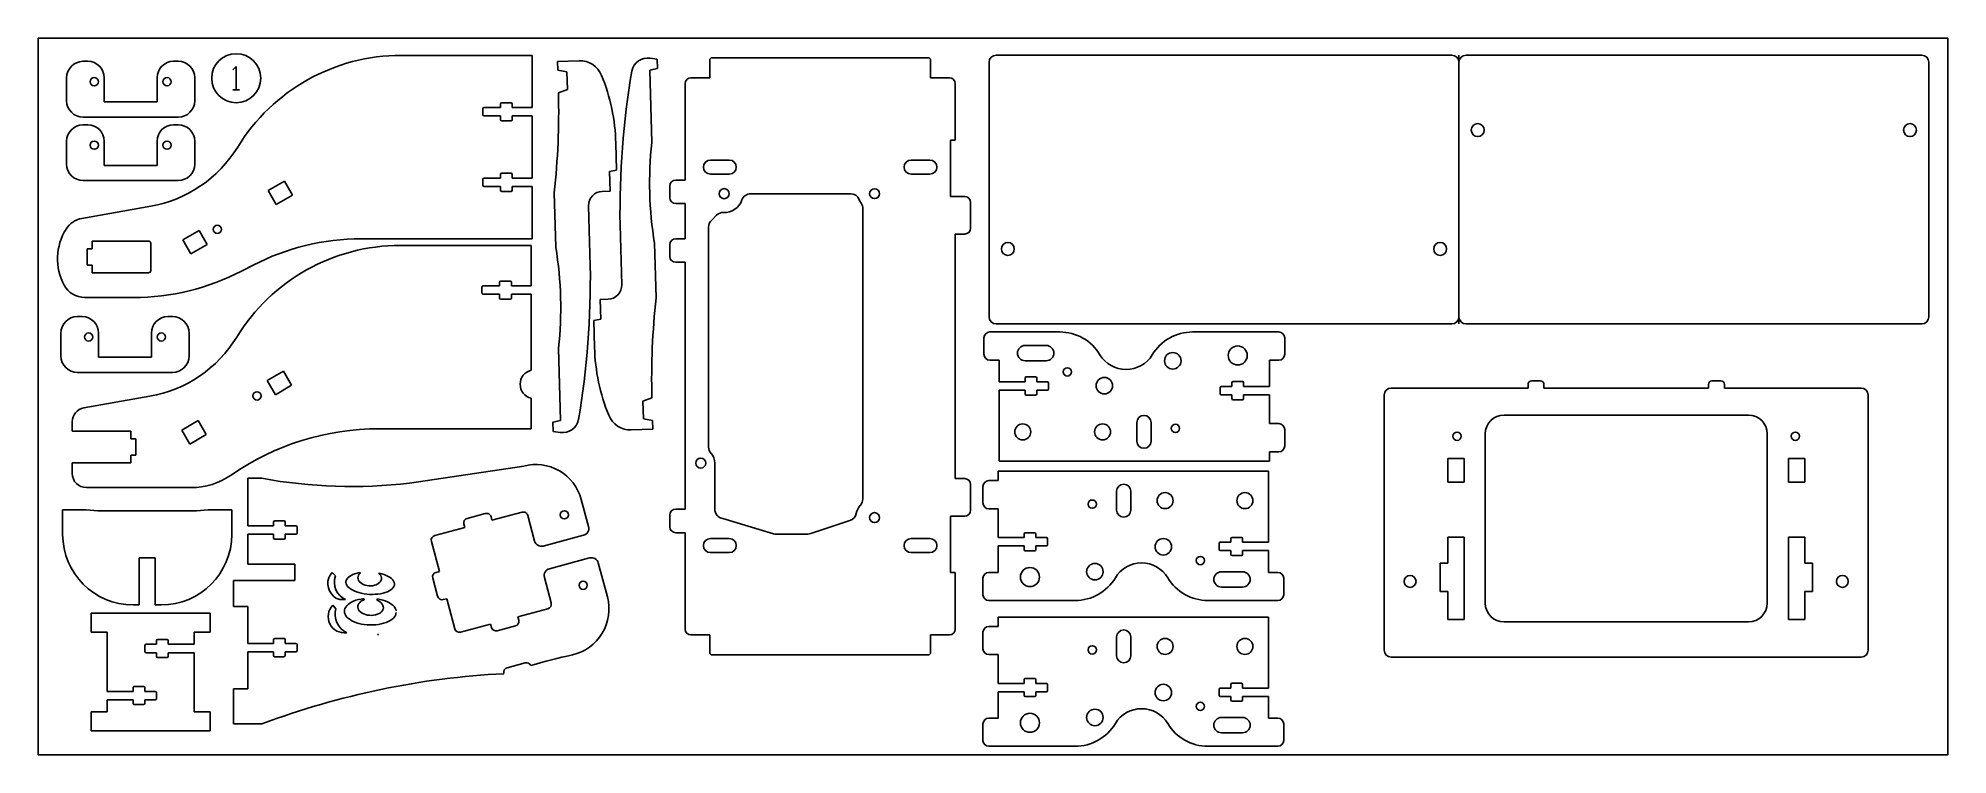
# Model space of a CAD drawing. Header units: inches. Extents: x 87 to 900, y 1762 to 2067.
import ezdxf

# ---------------------------------------------------------------- set-up
doc = ezdxf.new("R2010")
doc.units = ezdxf.units.IN
doc.header["$MEASUREMENT"] = 0
doc.linetypes.add('Continuous2', pattern=[0])
doc.layers.add('68351 TABLE', color=1, linetype='Continuous')

msp = doc.modelspace()

# ---------------------------------------------------------------- linework, layer by layer
at = {"color": 1, "linetype": 'Continuous2', "lineweight": -3, "true_color": 0xff0000}
msp.add_line((306.05, 1900.02), (305.94, 1903.96), dxfattribs=at)
at = {"layer": '68351 TABLE', "color": 2, "linetype": 'Continuous2', "lineweight": -3, "true_color": 0xffff00}
for p, q in [((86.91, 2067.26), (899.71, 2067.26)), ((86.91, 1762.46), (86.91, 2067.26)), ((899.71, 2067.26), (899.71, 1762.46)), ((899.71, 1762.46), (86.91, 1762.46))]:
    msp.add_line(p, q, dxfattribs=at)
at = {"layer": '68351 TABLE', "color": 1, "linetype": 'Continuous2', "lineweight": -3, "true_color": 0xff0000}
for p, q in [((108.02, 2057.43), (106.27, 2057.43)), ((146.52, 2057.43), (144.52, 2057.43)), ((297.22, 2059.96), (241.5, 2059.96)), ((297.22, 2059.96), (297.22, 2037.74)), ((307.95, 2057.41), (317.18, 2057.67)), ((308.06, 2053.67), (307.95, 2057.41)), ((347.42, 2058.74), (350.43, 2058.3)), ((350.43, 2058.3), (350.54, 2054.36)), ((372.76, 2057.93), (372.76, 2050.43)), ((465.76, 2058.93), (373.76, 2058.93)), ((466.76, 2050.43), (466.76, 2057.93)), ((491.64, 2057.02), (491.64, 1948.72)), ((688.64, 2060.02), (494.64, 2060.02)), ((888.64, 2060.02), (694.64, 2060.02)), ((891.64, 1948.72), (891.64, 2057.02)), ((99.02, 2040.68), (99.02, 2050.43)), ((115.02, 2050.43), (115.02, 2040.18)), ((137.52, 2040.18), (137.52, 2050.43)), ((153.52, 2050.43), (153.52, 2040.68)), ((311.94, 2053), (308.06, 2053.67)), ((312.16, 2045.5), (311.94, 2053)), ((350.54, 2054.36), (347.22, 2053.68)), ((347.22, 2053.68), (348.09, 2022.94)), ((372.76, 2050.43), (364.76, 2050.43)), ((474.76, 2050.43), (466.76, 2050.43)), ((137.52, 2040.18), (115.02, 2040.18)), ((308.33, 2043.98), (312.16, 2045.5)), ((362.26, 2047.93), (362.26, 2006.93)), ((477.26, 2023.93), (477.26, 2047.93)), ((146.52, 2033.68), (106.02, 2033.68)), ((276.22, 2037.24), (276.22, 2034.69)), ((283.72, 2037.74), (276.72, 2037.74)), ((276.72, 2034.19), (283.72, 2034.19)), ((283.72, 2039.32), (283.72, 2037.74)), ((283.72, 2034.19), (283.72, 2032.6)), ((288.22, 2039.82), (284.22, 2039.82)), ((284.22, 2032.1), (288.22, 2032.1)), ((288.72, 2037.74), (288.72, 2039.32)), ((297.22, 2037.74), (288.72, 2037.74)), ((288.72, 2034.19), (297.22, 2034.19)), ((288.72, 2032.6), (288.72, 2034.19)), ((297.22, 2034.19), (297.22, 2007.74)), ((108.02, 2030.43), (106.27, 2030.43)), ((146.52, 2030.43), (144.52, 2030.43)), ((477.26, 2023.93), (475.26, 2023.93)), ((475.26, 2023.93), (475.26, 1999.93)), ((99.02, 2013.68), (99.02, 2023.43)), ((115.02, 2023.43), (115.02, 2013.18)), ((137.52, 2013.18), (137.52, 2023.43)), ((153.52, 2023.43), (153.52, 2013.68)), ((332.78, 2022.62), (333.11, 2011.11)), ((137.52, 2013.18), (115.02, 2013.18)), ((276.72, 2007.74), (283.72, 2007.74)), ((283.72, 2007.74), (283.72, 2009.32)), ((284.22, 2009.82), (288.22, 2009.82)), ((288.72, 2009.32), (288.72, 2007.74)), ((288.72, 2007.74), (297.22, 2007.74)), ((333.11, 2011.11), (330.12, 2010.5)), ((330.12, 2010.5), (330.36, 2002.21)), ((146.52, 2006.68), (106.02, 2006.68)), ((276.22, 2004.69), (276.22, 2007.24)), ((283.72, 2004.19), (276.72, 2004.19)), ((283.72, 2002.6), (283.72, 2004.19)), ((288.22, 2002.1), (284.22, 2002.1)), ((297.22, 2004.19), (288.72, 2004.19)), ((288.72, 2004.19), (288.72, 2002.6)), ((297.22, 2004.19), (297.22, 1981.96)), ((307.18, 1978.31), (306.53, 2001.54)), ((330.36, 2002.21), (327.02, 2002.12)), ((355.76, 2004.43), (355.76, 1999.43)), ((362.26, 2006.93), (358.26, 2006.93)), ((481.26, 1999.93), (475.26, 1999.93)), ((134.82, 1995.78), (105.52, 1990.62)), ((321.19, 1995.95), (321.91, 1970.45)), ((358.26, 1996.93), (362.26, 1996.93)), ((362.26, 1996.93), (362.26, 1981.93)), ((483.76, 1986.43), (483.76, 1997.43)), ((335.29, 1962.37), (334.57, 1987.86)), ((477.26, 1983.93), (481.26, 1983.93)), ((477.26, 1879.93), (477.26, 1983.93)), ((297.22, 1981.96), (224.41, 1981.96)), ((296.81, 1979.11), (241.08, 1979.11)), ((296.81, 1979.11), (296.81, 1961.89)), ((349.3, 1980.01), (349.96, 1956.78)), ((355.76, 1979.43), (355.76, 1974.43)), ((362.26, 1981.93), (358.26, 1981.93)), ((178.35, 1970.73), (173.48, 1968.2)), ((358.26, 1971.93), (362.26, 1971.93)), ((362.26, 1971.93), (362.26, 1866.93)), ((275.81, 1958.84), (275.81, 1961.39)), ((276.31, 1961.89), (283.31, 1961.89)), ((283.31, 1961.89), (283.31, 1963.47)), ((283.81, 1963.97), (287.81, 1963.97)), ((288.31, 1963.47), (288.31, 1961.89)), ((288.31, 1961.89), (296.81, 1961.89)), ((127.43, 1956.96), (106.79, 1956.96)), ((283.31, 1958.34), (276.31, 1958.34)), ((283.31, 1956.75), (283.31, 1958.34)), ((287.81, 1956.25), (283.81, 1956.25)), ((288.31, 1958.34), (288.31, 1956.75)), ((296.81, 1958.34), (288.31, 1958.34)), ((296.81, 1926.02), (296.81, 1958.34)), ((326.12, 1956.11), (329.46, 1956.2)), ((326.36, 1947.82), (326.12, 1956.11)), ((105.61, 1948.84), (103.86, 1948.84)), ((144.11, 1948.84), (142.11, 1948.84)), ((323.37, 1947.21), (326.36, 1947.82)), ((323.7, 1935.7), (323.37, 1947.21)), ((494.64, 1945.72), (688.64, 1945.72)), ((694.64, 1945.72), (888.64, 1945.72)), ((96.61, 1932.09), (96.61, 1941.84)), ((112.61, 1941.84), (112.61, 1931.59)), ((135.11, 1931.59), (135.11, 1941.84)), ((151.11, 1941.84), (151.11, 1932.09)), ((309.26, 1904.64), (308.39, 1935.38)), ((489.47, 1939.81), (489.47, 1932.81)), ((521.69, 1942.31), (491.97, 1942.31)), ((614.97, 1942.31), (578.26, 1942.31)), ((617.47, 1932.81), (617.47, 1939.81)), ((135.11, 1931.59), (112.61, 1931.59)), ((491.97, 1930.31), (495.97, 1930.31)), ((495.97, 1930.31), (495.97, 1921.08)), ((610.97, 1930.31), (614.97, 1930.31)), ((610.97, 1919.08), (610.97, 1930.31)), ((144.11, 1925.09), (103.61, 1925.09)), ((506.97, 1921.08), (495.97, 1921.08)), ((506.97, 1922.67), (506.97, 1921.08)), ((511.47, 1923.17), (507.47, 1923.17)), ((511.97, 1921.08), (511.97, 1922.67)), ((516.47, 1921.08), (511.97, 1921.08)), ((516.97, 1918.03), (516.97, 1920.58)), ((589.97, 1918.58), (589.97, 1916.03)), ((594.97, 1919.08), (590.47, 1919.08)), ((594.97, 1920.67), (594.97, 1919.08)), ((599.47, 1921.17), (595.47, 1921.17)), ((599.97, 1919.08), (599.97, 1920.67)), ((610.97, 1919.08), (599.97, 1919.08)), ((721.03, 1918.47), (662.83, 1918.47)), ((721.03, 1919.97), (721.03, 1918.47)), ((726.33, 1921.47), (722.53, 1921.47)), ((727.83, 1918.47), (727.83, 1919.97)), ((797.83, 1918.47), (727.83, 1918.47)), ((797.83, 1919.97), (797.83, 1918.47)), ((803.13, 1921.47), (799.33, 1921.47)), ((804.63, 1918.47), (804.63, 1919.97)), ((862.83, 1918.47), (804.63, 1918.47)), ((134.41, 1914.93), (106.37, 1909.99)), ((296.81, 1901.11), (296.81, 1914.13)), ((348.15, 1914.34), (344.33, 1912.81)), ((344.33, 1912.81), (344.54, 1905.31)), ((495.97, 1917.53), (506.97, 1917.53)), ((495.97, 1917.53), (495.97, 1887.31)), ((506.97, 1917.53), (506.97, 1915.95)), ((507.47, 1915.45), (511.47, 1915.45)), ((511.97, 1915.95), (511.97, 1917.53)), ((511.97, 1917.53), (516.47, 1917.53)), ((590.47, 1915.53), (594.97, 1915.53)), ((594.97, 1915.53), (594.97, 1913.95)), ((595.47, 1913.45), (599.47, 1913.45)), ((599.97, 1913.95), (599.97, 1915.53)), ((599.97, 1915.53), (610.97, 1915.53)), ((610.97, 1903.31), (610.97, 1915.53)), ((659.83, 1915.47), (659.83, 1806.97)), ((865.83, 1806.97), (865.83, 1915.47)), ((101.41, 1900.11), (101.41, 1904.08)), ((305.94, 1903.96), (309.26, 1904.64)), ((344.54, 1905.31), (348.43, 1904.65)), ((348.43, 1904.65), (348.53, 1900.91)), ((614.97, 1903.31), (610.97, 1903.31)), ((101.41, 1900.11), (126.41, 1900.11)), ((126.41, 1900.11), (126.41, 1896.81)), ((126.41, 1896.81), (128.41, 1896.81)), ((128.41, 1896.81), (128.41, 1889.91)), ((296.81, 1901.11), (232.14, 1901.11)), ((309.07, 1899.57), (306.05, 1900.02)), ((348.53, 1900.91), (339.31, 1900.65)), ((617.47, 1893.81), (617.47, 1900.81)), ((101.41, 1882.11), (101.41, 1886.61)), ((126.41, 1886.61), (101.41, 1886.61)), ((128.41, 1889.91), (126.41, 1889.91)), ((126.41, 1889.91), (126.41, 1886.61)), ((495.97, 1887.31), (610.97, 1887.31)), ((610.97, 1891.31), (614.97, 1891.31)), ((610.97, 1887.31), (610.97, 1891.31)), ((176.1, 1880.05), (176.1, 1859.83)), ((182.1, 1880.05), (176.1, 1880.05)), ((244.99, 1877.98), (293.56, 1885.25)), ((477.26, 1879.93), (481.26, 1879.93)), ((495.55, 1879.06), (491.55, 1879.06)), ((610.55, 1883.06), (495.55, 1883.06)), ((495.55, 1883.06), (495.55, 1879.06)), ((610.55, 1852.84), (610.55, 1883.06)), ((107.41, 1876.11), (151.95, 1876.11)), ((321.16, 1859.52), (318.05, 1871.11)), ((483.76, 1877.43), (483.76, 1866.43)), ((489.05, 1876.56), (489.05, 1869.56)), ((107.32, 1866.71), (97.32, 1866.71)), ((97.32, 1866.71), (97.32, 1856.21)), ((112.32, 1866.21), (107.32, 1866.71)), ((154.32, 1866.21), (112.32, 1866.21)), ((154.32, 1866.21), (159.32, 1866.71)), ((159.32, 1866.71), (169.32, 1866.71)), ((169.32, 1856.21), (169.32, 1866.71)), ((187.1, 1861.41), (187.1, 1859.83)), ((191.6, 1861.91), (187.6, 1861.91)), ((192.1, 1859.83), (192.1, 1861.41)), ((277.22, 1865.08), (269.5, 1863.01)), ((280.06, 1862.22), (279.67, 1863.67)), ((292.86, 1865.65), (280.06, 1862.22)), ((298.22, 1853.37), (295.31, 1864.24)), ((355.76, 1859.43), (355.76, 1864.43)), ((358.26, 1866.93), (362.26, 1866.93)), ((481.26, 1863.93), (475.26, 1863.93)), ((475.26, 1839.93), (475.26, 1863.93)), ((491.55, 1867.06), (495.55, 1867.06)), ((495.55, 1867.06), (495.55, 1854.84)), ((187.1, 1859.83), (176.1, 1859.83)), ((176.1, 1856.28), (176.1, 1843.5)), ((176.1, 1856.28), (187.1, 1856.28)), ((187.1, 1856.28), (187.1, 1854.69)), ((187.6, 1854.19), (191.6, 1854.19)), ((196.6, 1859.83), (192.1, 1859.83)), ((192.1, 1854.69), (192.1, 1856.28)), ((192.1, 1856.28), (196.6, 1856.28)), ((197.1, 1856.78), (197.1, 1859.33)), ((254.26, 1853.24), (257.69, 1840.44)), ((268.47, 1859.11), (255.67, 1855.69)), ((268.08, 1860.56), (268.47, 1859.11)), ((319.04, 1855.84), (301.89, 1851.25)), ((362.26, 1856.93), (358.26, 1856.93)), ((362.26, 1856.93), (362.26, 1815.93)), ((506.55, 1854.84), (495.55, 1854.84)), ((506.55, 1856.42), (506.55, 1854.84)), ((511.05, 1856.92), (507.05, 1856.92)), ((511.55, 1854.84), (511.55, 1856.42)), ((516.05, 1854.84), (511.55, 1854.84)), ((516.55, 1851.79), (516.55, 1854.34)), ((594.55, 1854.42), (594.55, 1852.84)), ((599.05, 1854.92), (595.05, 1854.92)), ((599.55, 1852.84), (599.55, 1854.42)), ((136.74, 1846.21), (129.89, 1846.21)), ((129.89, 1846.21), (129.89, 1826.21)), ((136.74, 1826.21), (136.74, 1846.21)), ((304.48, 1841.59), (321.63, 1846.18)), ((495.55, 1851.29), (495.55, 1840.06)), ((495.55, 1851.29), (506.55, 1851.29)), ((506.55, 1851.29), (506.55, 1849.7)), ((507.05, 1849.2), (511.05, 1849.2)), ((511.55, 1849.7), (511.55, 1851.29)), ((511.55, 1851.29), (516.05, 1851.29)), ((589.55, 1852.34), (589.55, 1849.79)), ((594.55, 1852.84), (590.05, 1852.84)), ((590.05, 1849.29), (594.55, 1849.29)), ((594.55, 1849.29), (594.55, 1847.7)), ((595.05, 1847.2), (599.05, 1847.2)), ((610.55, 1852.84), (599.55, 1852.84)), ((599.55, 1847.7), (599.55, 1849.29)), ((599.55, 1849.29), (610.55, 1849.29)), ((610.55, 1840.06), (610.55, 1849.29)), ((196.1, 1843.5), (176.1, 1843.5)), ((196.1, 1836.6), (196.1, 1843.5)), ((254.82, 1837.6), (256.89, 1829.87)), ((257.69, 1840.44), (256.24, 1840.05)), ((305.27, 1827.05), (302.36, 1837.91)), ((329.17, 1829.64), (325.3, 1844.06)), ((477.26, 1839.93), (475.26, 1839.93)), ((477.26, 1815.93), (477.26, 1839.93)), ((489.05, 1837.56), (489.05, 1830.56)), ((495.55, 1840.06), (491.55, 1840.06)), ((614.55, 1840.06), (610.55, 1840.06)), ((617.05, 1830.56), (617.05, 1837.56)), ((170.1, 1825.55), (170.1, 1836.6)), ((170.1, 1836.6), (196.1, 1836.6)), ((259.34, 1828.46), (260.79, 1828.85)), ((260.79, 1828.85), (264.22, 1816.05)), ((109.47, 1822.66), (109.47, 1814.66)), ((160.07, 1822.66), (109.47, 1822.66)), ((127.32, 1826.21), (129.89, 1826.21)), ((136.74, 1826.21), (139.32, 1826.21)), ((160.07, 1822.66), (160.07, 1814.66)), ((170.1, 1825.55), (176.1, 1825.55)), ((176.1, 1825.55), (176.1, 1809.83)), ((291.06, 1821.17), (303.86, 1824.6)), ((291.45, 1819.72), (291.06, 1821.17)), ((491.55, 1828.06), (528.26, 1828.06)), ((610.55, 1821.06), (495.55, 1821.06)), ((495.55, 1821.06), (495.55, 1817.06)), ((584.83, 1828.06), (614.55, 1828.06)), ((610.55, 1790.84), (610.55, 1821.06)), ((109.47, 1814.66), (116.27, 1814.66)), ((116.27, 1814.66), (116.27, 1789.44)), ((160.07, 1814.66), (153.27, 1814.66)), ((153.27, 1809.44), (153.27, 1814.66)), ((266.67, 1814.63), (279.47, 1818.06)), ((279.47, 1818.06), (279.86, 1816.61)), ((282.31, 1815.2), (290.03, 1817.27)), ((364.76, 1813.43), (372.76, 1813.43)), ((372.76, 1805.93), (372.76, 1813.43)), ((466.76, 1813.43), (474.76, 1813.43)), ((466.76, 1813.43), (466.76, 1805.93)), ((489.05, 1814.56), (489.05, 1807.56)), ((495.55, 1817.06), (491.55, 1817.06)), ((132.27, 1808.94), (132.27, 1806.39)), ((137.27, 1809.44), (132.77, 1809.44)), ((132.77, 1805.89), (137.27, 1805.89)), ((137.27, 1811.02), (137.27, 1809.44)), ((137.27, 1805.89), (137.27, 1804.3)), ((141.77, 1811.52), (137.77, 1811.52)), ((142.27, 1809.44), (142.27, 1811.02)), ((153.27, 1809.44), (142.27, 1809.44)), ((142.27, 1804.3), (142.27, 1805.89)), ((142.27, 1805.89), (153.27, 1805.89)), ((153.27, 1780.66), (153.27, 1805.89)), ((176.1, 1809.83), (187.1, 1809.83)), ((176.1, 1806.28), (176.1, 1790.55)), ((187.1, 1806.28), (176.1, 1806.28)), ((187.1, 1809.83), (187.1, 1811.41)), ((187.1, 1804.69), (187.1, 1806.28)), ((187.6, 1811.91), (191.6, 1811.91)), ((192.1, 1811.41), (192.1, 1809.83)), ((192.1, 1809.83), (196.6, 1809.83)), ((192.1, 1806.28), (192.1, 1804.69)), ((196.6, 1806.28), (192.1, 1806.28)), ((197.1, 1809.33), (197.1, 1806.78)), ((465.76, 1804.93), (373.76, 1804.93)), ((491.55, 1805.06), (495.55, 1805.06)), ((495.55, 1805.06), (495.55, 1792.84)), ((137.77, 1803.8), (141.77, 1803.8)), ((191.6, 1804.19), (187.6, 1804.19)), ((285.1, 1797.05), (285.12, 1796.96)), ((294.24, 1801.57), (286.51, 1799.49)), ((662.83, 1803.97), (862.83, 1803.97)), ((127.27, 1789.44), (116.27, 1789.44)), ((127.27, 1791.02), (127.27, 1789.44)), ((131.77, 1791.52), (127.77, 1791.52)), ((132.27, 1789.44), (132.27, 1791.02)), ((136.77, 1789.44), (132.27, 1789.44)), ((137.27, 1786.39), (137.27, 1788.94)), ((176.1, 1790.55), (170.1, 1790.55)), ((170.1, 1790.55), (170.1, 1775.55)), ((506.55, 1792.84), (495.55, 1792.84)), ((495.55, 1789.29), (495.55, 1778.06)), ((495.55, 1789.29), (506.55, 1789.29)), ((506.55, 1794.42), (506.55, 1792.84)), ((506.55, 1789.29), (506.55, 1787.7)), ((511.05, 1794.92), (507.05, 1794.92)), ((511.55, 1792.84), (511.55, 1794.42)), ((516.05, 1792.84), (511.55, 1792.84)), ((511.55, 1787.7), (511.55, 1789.29)), ((511.55, 1789.29), (516.05, 1789.29)), ((516.55, 1789.79), (516.55, 1792.34)), ((589.55, 1790.34), (589.55, 1787.79)), ((594.55, 1790.84), (590.05, 1790.84)), ((594.55, 1792.42), (594.55, 1790.84)), ((599.05, 1792.92), (595.05, 1792.92)), ((599.55, 1790.84), (599.55, 1792.42)), ((610.55, 1790.84), (599.55, 1790.84)), ((109.47, 1780.66), (109.47, 1772.66)), ((116.27, 1780.66), (109.47, 1780.66)), ((116.27, 1785.89), (127.27, 1785.89)), ((116.27, 1785.89), (116.27, 1780.66)), ((127.27, 1785.89), (127.27, 1784.3)), ((127.77, 1783.8), (131.77, 1783.8)), ((132.27, 1784.3), (132.27, 1785.89)), ((132.27, 1785.89), (136.77, 1785.89)), ((153.27, 1780.66), (160.07, 1780.66)), ((160.07, 1780.66), (160.07, 1772.66)), ((507.05, 1787.2), (511.05, 1787.2)), ((590.05, 1787.29), (594.55, 1787.29)), ((594.55, 1787.29), (594.55, 1785.7)), ((595.05, 1785.2), (599.05, 1785.2)), ((599.55, 1785.7), (599.55, 1787.29)), ((599.55, 1787.29), (610.55, 1787.29)), ((610.55, 1778.06), (610.55, 1787.29)), ((109.47, 1772.66), (160.07, 1772.66)), ((170.1, 1775.55), (182.1, 1775.55)), ((489.05, 1775.56), (489.05, 1768.56)), ((495.55, 1778.06), (491.55, 1778.06)), ((614.55, 1778.06), (610.55, 1778.06)), ((617.05, 1768.56), (617.05, 1775.56)), ((491.55, 1766.06), (528.26, 1766.06)), ((584.83, 1766.06), (614.55, 1766.06))]:
    msp.add_line(p, q, dxfattribs=at)
at = {"layer": '68351 TABLE', "color": 5, "linetype": 'Continuous2', "lineweight": -3, "true_color": 0x0000ff}
for p, q in [((691.64, 1945.72), (691.64, 2060.02)), ((381.06, 2015.43), (373.06, 2015.43)), ((373.06, 2009.43), (381.06, 2009.43)), ((466.45, 2015.43), (458.45, 2015.43)), ((458.45, 2009.43), (466.45, 2009.43)), ((184.82, 2002.45), (191.75, 2006.45)), ((188.27, 1996.48), (184.82, 2002.45)), ((195.2, 2000.48), (188.27, 1996.48)), ((191.75, 2006.45), (195.2, 2000.48)), ((432.65, 2001.13), (390.21, 2001.13)), ((375.61, 1991.96), (373.43, 1989.78)), ((437.9, 1871.26), (437.9, 1994.8)), ((148.45, 1981.45), (155.38, 1985.45)), ((155.38, 1985.45), (158.83, 1979.48)), ((372.26, 1893.32), (372.26, 1986.95)), ((107.82, 1970.76), (107.82, 1977.66)), ((107.82, 1977.66), (109.82, 1977.66)), ((109.82, 1977.66), (109.82, 1980.96)), ((109.82, 1980.96), (133.82, 1980.96)), ((134.82, 1979.96), (134.82, 1968.46)), ((151.9, 1975.48), (148.45, 1981.45)), ((158.83, 1979.48), (151.9, 1975.48)), ((109.82, 1970.76), (107.82, 1970.76)), ((109.82, 1967.46), (109.82, 1970.76)), ((133.82, 1967.46), (109.82, 1967.46)), ((515.97, 1936.56), (506.97, 1936.56)), ((506.97, 1930.06), (515.97, 1930.06)), ((184.41, 1921.6), (191.34, 1925.6)), ((187.86, 1915.63), (184.41, 1921.6)), ((194.79, 1919.63), (187.86, 1915.63)), ((191.34, 1925.6), (194.79, 1919.63)), ((148.04, 1900.6), (154.96, 1904.6)), ((154.96, 1904.6), (158.41, 1898.63)), ((554.57, 1903.81), (554.57, 1895.81)), ((560.57, 1895.81), (560.57, 1903.81)), ((814.83, 1906.97), (710.83, 1906.97)), ((151.49, 1894.63), (148.04, 1900.6)), ((158.41, 1898.63), (151.49, 1894.63)), ((702.83, 1898.97), (702.83, 1826.97)), ((822.83, 1826.97), (822.83, 1898.97)), ((374.92, 1886.53), (374.92, 1866.88)), ((686.85, 1878.47), (686.85, 1888.47)), ((686.85, 1888.47), (693.81, 1888.47)), ((693.81, 1888.47), (693.81, 1878.47)), ((831.85, 1888.47), (831.85, 1878.47)), ((838.81, 1888.47), (831.85, 1888.47)), ((838.81, 1878.47), (838.81, 1888.47)), ((693.81, 1878.47), (686.85, 1878.47)), ((831.85, 1878.47), (838.81, 1878.47)), ((545.95, 1874.56), (545.95, 1866.56)), ((551.95, 1866.56), (551.95, 1874.56)), ((399.91, 1856.48), (378.31, 1862.93)), ((432.44, 1862.1), (415.74, 1856.52)), ((373.06, 1854.43), (381.06, 1854.43)), ((414.47, 1856.32), (401.05, 1856.32)), ((458.45, 1854.43), (466.45, 1854.43)), ((686.85, 1843.97), (686.85, 1854.97)), ((686.85, 1854.97), (693.81, 1854.97)), ((693.81, 1854.97), (693.81, 1819.97)), ((831.85, 1854.97), (831.85, 1819.97)), ((838.81, 1854.97), (831.85, 1854.97)), ((838.81, 1843.97), (838.81, 1854.97)), ((381.06, 1848.43), (373.06, 1848.43)), ((466.45, 1848.43), (458.45, 1848.43)), ((210.57, 1837.67), (210.21, 1836.34)), ((211.21, 1838.89), (210.57, 1837.67)), ((212.07, 1839.97), (211.21, 1838.89)), ((213.41, 1838.53), (212.07, 1839.97)), ((218.38, 1837.35), (218.08, 1836.83)), ((218.81, 1837.85), (218.38, 1837.35)), ((219.38, 1838.32), (218.81, 1837.85)), ((220.06, 1838.75), (219.38, 1838.32)), ((220.85, 1839.13), (220.06, 1838.75)), ((221.74, 1839.47), (220.85, 1839.13)), ((222.72, 1839.75), (221.74, 1839.47)), ((223.77, 1839.97), (222.72, 1839.75)), ((222.97, 1837.79), (223.04, 1838.35)), ((223.05, 1837.24), (222.97, 1837.79)), ((223.04, 1838.35), (223.24, 1838.88)), ((223.26, 1836.7), (223.05, 1837.24)), ((223.24, 1838.88), (223.57, 1839.38)), ((223.57, 1839.38), (224.03, 1839.83)), ((224.03, 1839.83), (223.77, 1839.97)), ((232.02, 1839.76), (231.92, 1839.66)), ((231.92, 1839.66), (232.39, 1839.19)), ((233.11, 1839.49), (232.02, 1839.76)), ((232.39, 1839.19), (232.74, 1838.68)), ((232.74, 1838.68), (232.96, 1838.14)), ((233, 1837.03), (232.81, 1836.49)), ((232.96, 1838.14), (233.05, 1837.58)), ((233.05, 1837.58), (233, 1837.03)), ((234.13, 1839.15), (233.11, 1839.49)), ((235.07, 1838.77), (234.13, 1839.15)), ((235.92, 1838.34), (235.07, 1838.77)), ((236.67, 1837.88), (235.92, 1838.34)), ((237.3, 1837.38), (236.67, 1837.88)), ((237.81, 1836.86), (237.3, 1837.38)), ((599.55, 1840.31), (590.55, 1840.31)), ((683.6, 1831.97), (683.6, 1843.97)), ((683.6, 1843.97), (686.85, 1843.97)), ((842.06, 1843.97), (838.81, 1843.97)), ((842.06, 1831.97), (842.06, 1843.97)), ((210.21, 1836.34), (210.15, 1834.94)), ((210.15, 1834.94), (210.42, 1833.53)), ((210.42, 1833.53), (210.96, 1832.17)), ((210.96, 1832.17), (211.72, 1830.93)), ((211.72, 1830.93), (212.62, 1829.89)), ((212.62, 1829.89), (213.61, 1829.12)), ((213.61, 1829.12), (214.41, 1828.74)), ((217.91, 1836.28), (217.88, 1835.73)), ((217.88, 1835.73), (218, 1835.17)), ((218.08, 1836.83), (217.91, 1836.28)), ((218, 1835.17), (218.25, 1834.62)), ((218.25, 1834.62), (218.63, 1834.07)), ((218.63, 1834.07), (219.15, 1833.55)), ((219.15, 1833.55), (219.78, 1833.05)), ((219.78, 1833.05), (220.53, 1832.59)), ((220.53, 1832.59), (221.39, 1832.16)), ((221.39, 1832.16), (222.33, 1831.78)), ((222.33, 1831.78), (223.36, 1831.45)), ((223.6, 1836.18), (223.26, 1836.7)), ((223.36, 1831.45), (224.45, 1831.17)), ((224.06, 1835.7), (223.6, 1836.18)), ((224.63, 1835.28), (224.06, 1835.7)), ((225.5, 1828.89), (224.34, 1828.71)), ((224.45, 1831.17), (225.59, 1830.96)), ((225.3, 1834.92), (224.63, 1835.28)), ((226.04, 1834.64), (225.3, 1834.92)), ((225.65, 1828.38), (225.5, 1828.89)), ((225.59, 1830.96), (226.77, 1830.8)), ((226.83, 1834.44), (226.04, 1834.64)), ((226.77, 1830.8), (227.97, 1830.7)), ((227.66, 1834.34), (226.83, 1834.44)), ((228.49, 1834.32), (227.66, 1834.34)), ((227.97, 1830.7), (229.17, 1830.67)), ((229.32, 1834.39), (228.49, 1834.32)), ((229.17, 1830.67), (230.35, 1830.71)), ((230.1, 1834.56), (229.32, 1834.39)), ((230.83, 1834.81), (230.1, 1834.56)), ((230.35, 1830.71), (231.51, 1830.8)), ((231.48, 1835.14), (230.83, 1834.81)), ((232.04, 1835.53), (231.48, 1835.14)), ((231.51, 1830.8), (232.63, 1830.97)), ((232.48, 1835.99), (232.04, 1835.53)), ((232.81, 1836.49), (232.48, 1835.99)), ((232.63, 1830.97), (233.68, 1831.19)), ((233.68, 1831.19), (234.66, 1831.47)), ((234.66, 1831.47), (235.56, 1831.8)), ((235.56, 1831.8), (236.35, 1832.19)), ((236.35, 1832.19), (237.04, 1832.61)), ((237.04, 1832.61), (237.6, 1833.08)), ((237.6, 1833.08), (238.04, 1833.58)), ((238.2, 1836.31), (237.81, 1836.86)), ((238.04, 1833.58), (238.35, 1834.1)), ((238.44, 1835.76), (238.2, 1836.31)), ((238.35, 1834.1), (238.52, 1834.65)), ((238.55, 1835.2), (238.44, 1835.76)), ((238.52, 1834.65), (238.55, 1835.2)), ((590.55, 1833.81), (599.55, 1833.81)), ((686.85, 1831.97), (683.6, 1831.97)), ((686.85, 1819.97), (686.85, 1831.97)), ((838.81, 1831.97), (842.06, 1831.97)), ((838.81, 1819.97), (838.81, 1831.97)), ((213.6, 1824.6), (212.32, 1826.08)), ((214.41, 1828.74), (215.33, 1828.52)), ((215.33, 1828.52), (216.43, 1828.46)), ((216.43, 1828.46), (217.78, 1828.53)), ((217.28, 1824.07), (217.23, 1823.45)), ((217.23, 1823.45), (217.31, 1822.82)), ((217.47, 1824.69), (217.28, 1824.07)), ((217.31, 1822.82), (217.52, 1822.2)), ((217.79, 1825.29), (217.47, 1824.69)), ((217.52, 1822.2), (217.86, 1821.59)), ((218.24, 1825.87), (217.79, 1825.29)), ((217.86, 1821.59), (218.34, 1821.01)), ((218.82, 1826.42), (218.24, 1825.87)), ((218.34, 1821.01), (218.93, 1820.45)), ((219.5, 1826.93), (218.82, 1826.42)), ((220.3, 1827.39), (219.5, 1826.93)), ((221.19, 1827.81), (220.3, 1827.39)), ((222.17, 1828.17), (221.19, 1827.81)), ((223.22, 1828.47), (222.17, 1828.17)), ((222.92, 1825.2), (222.93, 1825.76)), ((223.04, 1824.65), (222.92, 1825.2)), ((222.93, 1825.76), (223.08, 1826.3)), ((223.3, 1824.11), (223.04, 1824.65)), ((223.08, 1826.3), (223.37, 1826.82)), ((224.34, 1828.71), (223.22, 1828.47)), ((223.69, 1823.6), (223.3, 1824.11)), ((223.37, 1826.82), (223.78, 1827.3)), ((224.2, 1823.13), (223.69, 1823.6)), ((223.78, 1827.3), (224.3, 1827.73)), ((224.81, 1822.71), (224.2, 1823.13)), ((224.3, 1827.73), (224.93, 1828.09)), ((225.51, 1822.36), (224.81, 1822.71)), ((224.93, 1828.09), (225.65, 1828.38)), ((226.28, 1822.09), (225.51, 1822.36)), ((227.1, 1821.89), (226.28, 1822.09)), ((227.96, 1821.78), (227.1, 1821.89)), ((228.83, 1821.75), (227.96, 1821.78)), ((229.69, 1821.82), (228.83, 1821.75)), ((230.51, 1821.97), (229.69, 1821.82)), ((231.28, 1822.2), (230.51, 1821.97)), ((231.31, 1828.77), (231.05, 1828.23)), ((231.05, 1828.23), (231.77, 1827.9)), ((231.98, 1822.51), (231.28, 1822.2)), ((232.46, 1828.55), (231.31, 1828.77)), ((231.77, 1827.9), (232.41, 1827.5)), ((232.58, 1822.89), (231.98, 1822.51)), ((232.41, 1827.5), (232.94, 1827.04)), ((233.57, 1828.26), (232.46, 1828.55)), ((233.08, 1823.33), (232.58, 1822.89)), ((232.94, 1827.04), (233.36, 1826.54)), ((233.46, 1823.82), (233.08, 1823.33)), ((233.36, 1826.54), (233.65, 1826.01)), ((233.71, 1824.35), (233.46, 1823.82)), ((234.6, 1827.92), (233.57, 1828.26)), ((233.65, 1826.01), (233.81, 1825.46)), ((233.83, 1824.9), (233.71, 1824.35)), ((233.81, 1825.46), (233.83, 1824.9)), ((235.56, 1827.52), (234.6, 1827.92)), ((236.44, 1827.07), (235.56, 1827.52)), ((237.21, 1826.57), (236.44, 1827.07)), ((237.87, 1826.03), (237.21, 1826.57)), ((238.41, 1825.46), (237.87, 1826.03)), ((238.08, 1820.61), (238.58, 1821.17)), ((238.83, 1824.87), (238.41, 1825.46)), ((238.58, 1821.17), (238.96, 1821.76)), ((239.13, 1824.25), (238.83, 1824.87)), ((238.96, 1821.76), (239.2, 1822.38)), ((239.29, 1823.63), (239.13, 1824.25)), ((239.2, 1822.38), (239.31, 1823)), ((218.93, 1820.45), (219.64, 1819.93)), ((219.64, 1819.93), (220.45, 1819.45)), ((220.45, 1819.45), (221.36, 1819.02)), ((221.36, 1819.02), (222.35, 1818.64)), ((222.35, 1818.64), (223.42, 1818.32)), ((223.42, 1818.32), (224.54, 1818.06)), ((224.54, 1818.06), (225.71, 1817.86)), ((225.71, 1817.86), (226.91, 1817.73)), ((226.91, 1817.73), (228.13, 1817.67)), ((228.13, 1817.67), (229.35, 1817.68)), ((229.35, 1817.68), (230.56, 1817.76)), ((230.56, 1817.76), (231.74, 1817.91)), ((231.65, 1813.3), (231.47, 1813.9)), ((231.74, 1817.91), (232.87, 1818.12)), ((232.87, 1818.12), (233.95, 1818.4)), ((233.95, 1818.4), (234.96, 1818.74)), ((234.96, 1818.74), (235.89, 1819.13)), ((235.89, 1819.13), (236.73, 1819.58)), ((236.73, 1819.58), (237.46, 1820.07)), ((237.46, 1820.07), (238.08, 1820.61)), ((545.95, 1812.56), (545.95, 1804.56)), ((551.95, 1804.56), (551.95, 1812.56)), ((693.81, 1819.97), (686.85, 1819.97)), ((710.83, 1818.97), (814.83, 1818.97)), ((831.85, 1819.97), (838.81, 1819.97)), ((599.55, 1778.31), (590.55, 1778.31)), ((590.55, 1771.81), (599.55, 1771.81))]:
    msp.add_line(p, q, dxfattribs=at)
at = {"layer": '68351 TABLE', "color": 3, "linetype": 'Continuous2', "lineweight": -3, "true_color": 0x00ff00}
for p, q in [((171.2, 2055.25), (169.78, 2053.82)), ((171.2, 2045.25), (171.2, 2055.25)), ((171.2, 2045.25), (169.78, 2045.25)), ((171.2, 2045.25), (172.63, 2045.25))]:
    msp.add_line(p, q, dxfattribs=at)
msp.add_circle((171.2, 2050.25), 10.42, dxfattribs=at)
at = {"layer": '68351 TABLE', "color": 5, "linetype": 'Continuous2', "lineweight": -3, "true_color": 0x0000ff}
for centre, radius in [((110.77, 2048.75), 1.75), ((141.77, 2048.75), 1.75), ((699.64, 2028.17), 2.75), ((883.64, 2028.17), 2.75), ((110.77, 2021.75), 1.75), ((141.77, 2021.75), 1.75), ((378.9, 2001.13), 2.13), ((442.9, 2001.13), 2.12), ((163.16, 1985.96), 1.75), ((499.64, 1977.62), 2.75), ((683.64, 1977.62), 2.75), ((108.36, 1940.16), 1.75), ((139.36, 1940.16), 1.75), ((597.47, 1932.31), 4.05), ((524.97, 1925.31), 1.77), ((569.84, 1930.04), 3.5), ((540.71, 1919.44), 3.5), ((180.07, 1915.11), 1.75), ((505.97, 1899.81), 3.4), ((539.97, 1899.81), 3.4), ((570.97, 1901.31), 1.77), ((690.83, 1897.97), 1.77), ((834.83, 1897.97), 1.78), ((368.92, 1886.53), 2.13), ((535.55, 1869.06), 1.77), ((566.55, 1870.56), 3.4), ((600.55, 1870.56), 3.4), ((442.9, 1863.33), 2.13), ((565.81, 1850.93), 3.5), ((581.55, 1845.06), 1.77), ((509.05, 1838.06), 4.05), ((536.68, 1840.33), 3.5), ((670.83, 1836.22), 2.54), ((854.83, 1836.22), 2.54), ((535.55, 1807.06), 1.78), ((566.55, 1808.56), 3.4), ((600.55, 1808.56), 3.4), ((565.81, 1788.93), 3.5), ((509.05, 1776.06), 4.05), ((536.68, 1778.33), 3.5), ((581.55, 1783.06), 1.78)]:
    msp.add_circle(centre, radius, dxfattribs=at)
at = {"layer": '68351 TABLE', "color": 1, "linetype": 'Continuous2', "lineweight": -3, "true_color": 0xff0000}
for centre in [(310.84, 1864.51), (318.86, 1834.57)]:
    msp.add_circle(centre, 1.75, dxfattribs=at)
for centre, radius, start, end in [((106.02, 2050.43), 7, 91.10191, 180), ((106.27, 2037.43), 20, 90, 91.10191), ((108.02, 2050.43), 7, 0, 90), ((144.52, 2050.43), 7, 90, 180), ((146.52, 2050.43), 7, 360, 90), ((241.5, 1978.23), 81.74, 89.99997, 148.47631), ((317.46, 2047.67), 10, 22.14793, 91.61692), ((346.4, 2051.82), 7, 81.61692, 167.72967), ((373.76, 2057.93), 1, 90, 180), ((465.76, 2057.93), 1, 360, 90), ((494.64, 2057.02), 3, 90, 180), ((688.64, 2057.02), 3, 360, 90), ((694.64, 2057.02), 3, 90, 180), ((888.64, 2057.02), 3, 360, 90), ((250.18, 2020.29), 82.63, 1.61692, 22.14793), ((707.65, 1992.37), 373.11, 170.59984, 180.69182), ((364.76, 2047.93), 2.5, 90, 180), ((474.76, 2047.93), 2.5, 0, 90), ((106.02, 2040.68), 7, 180, 270), ((146.52, 2040.68), 7, 270, 360), ((7.74, 2035.49), 300.71, 353.51691, 1.61692), ((276.72, 2037.24), 0.5, 90, 180), ((276.72, 2034.69), 0.5, 180, 270), ((284.22, 2039.32), 0.5, 90, 180), ((284.22, 2032.6), 0.5, 180, 270), ((288.22, 2039.32), 0.5, 0, 90), ((288.22, 2032.6), 0.5, 270, 0), ((106.02, 2023.43), 7, 91.10191, 180), ((106.27, 2010.43), 20, 90, 91.10191), ((108.02, 2023.43), 7, 0, 90), ((144.52, 2023.43), 7, 90, 180), ((146.52, 2023.43), 7, 360, 90), ((125.36, 2049.47), 54.51, 280, 328.47631), ((502.85, 2005.82), 155.7, 173.68981, 189.54402), ((106.02, 2013.68), 7, 180, 270), ((146.52, 2013.68), 7, 270, 360), ((276.72, 2007.24), 0.5, 90, 180), ((284.22, 2009.32), 0.5, 90, 180), ((288.22, 2009.32), 0.5, 0, 90), ((276.72, 2004.69), 0.5, 180, 270), ((284.22, 2002.6), 0.5, 180, 270), ((288.22, 2002.6), 0.5, 270, 0), ((327.19, 1996.12), 6, 91.61692, 181.61692), ((358.26, 2004.43), 2.5, 90, 180), ((481.26, 1997.43), 2.5, 360, 90), ((358.26, 1999.43), 2.5, 180, 270), ((118.89, 1973.46), 23.74, 147.89222, 208.23272), ((107.25, 1980.77), 10, 100, 147.89222), ((481.26, 1986.43), 2.5, 270, 0), ((241.08, 1897.38), 81.74, 90.00003, 148.47631), ((224.41, 1881.96), 100, 90, 117.42277), ((153.63, 1952.49), 155.7, 353.68981, 9.54402), ((358.26, 1979.43), 2.5, 90, 180), ((127.43, 2056.96), 100, 270, 297.42277), ((-51.17, 1965.95), 373.11, 350.59984, 0.69182), ((358.26, 1974.43), 2.5, 180, 270), ((106.79, 1966.96), 10, 208.23272, 270), ((276.31, 1961.39), 0.5, 90, 180), ((283.81, 1963.47), 0.5, 90, 180), ((287.81, 1963.47), 0.5, 360, 90), ((329.29, 1962.2), 6, 271.61692, 1.61692), ((276.31, 1958.84), 0.5, 180, 270), ((283.81, 1956.75), 0.5, 180, 270), ((287.81, 1956.75), 0.5, 270, 360), ((648.74, 1922.83), 300.71, 173.51691, 181.61692), ((103.61, 1941.84), 7, 91.10191, 180), ((103.86, 1928.84), 20, 90, 91.10191), ((105.61, 1941.84), 7, 0, 90), ((142.11, 1941.84), 7, 90, 180), ((144.11, 1941.84), 7, 360, 90), ((494.64, 1948.72), 3, 180, 270), ((688.64, 1948.72), 3, 270, 0), ((694.64, 1948.72), 3, 180, 270), ((888.64, 1948.72), 3, 270, 360), ((124.95, 1968.62), 54.51, 280, 328.47631), ((406.3, 1938.03), 82.63, 181.61692, 202.14793), ((491.97, 1939.81), 2.5, 90, 180), ((521.69, 1922.31), 20, 31.00758, 90), ((578.26, 1922.31), 20, 90, 148.99242), ((614.97, 1939.81), 2.5, 0, 90), ((103.61, 1932.09), 7, 180, 270), ((144.11, 1932.09), 7, 270, 360), ((491.97, 1932.81), 2.5, 180, 270), ((549.97, 1939.31), 13, 211.00758, 328.99242), ((614.97, 1932.81), 2.5, 270, 0), ((298.15, 1920.07), 6.09, 102.68964, 257.31036), ((507.47, 1922.67), 0.5, 90, 180), ((511.47, 1922.67), 0.5, 0, 90), ((516.47, 1920.58), 0.5, 0, 90), ((590.47, 1918.58), 0.5, 90, 180), ((595.47, 1920.67), 0.5, 90, 180), ((599.47, 1920.67), 0.5, 0, 90), ((662.83, 1915.47), 3, 90, 180), ((722.53, 1919.97), 1.5, 90, 180), ((726.33, 1919.97), 1.5, 0, 90), ((799.33, 1919.97), 1.5, 90, 180), ((803.13, 1919.97), 1.5, 360, 90), ((862.83, 1915.47), 3, 0, 90), ((507.47, 1915.95), 0.5, 180, 270), ((511.47, 1915.95), 0.5, 270, 0), ((516.47, 1918.03), 0.5, 270, 0), ((590.47, 1916.03), 0.5, 180, 270), ((595.47, 1913.95), 0.5, 180, 270), ((599.47, 1913.95), 0.5, 270, 360), ((107.41, 1904.08), 6, 100, 180), ((310.09, 1906.5), 7, 261.61692, 347.72967), ((339.02, 1910.64), 10, 202.14793, 271.61692), ((614.97, 1900.81), 2.5, 360, 90), ((231.87, 1790.86), 110.25, 89.86136, 124.73995), ((298.74, 1865.93), 20, 15, 105), ((614.97, 1893.81), 2.5, 270, 0), ((107.41, 1882.11), 6, 180, 270), ((151.95, 1906.11), 30, 270, 304.73995), ((220.48, 2089.25), 212.69, 259.60489, 276.61739), ((481.26, 1877.43), 2.5, 360, 90), ((491.55, 1876.56), 2.5, 90, 180), ((491.55, 1869.56), 2.5, 180, 270), ((187.6, 1861.41), 0.5, 90, 180), ((191.6, 1861.41), 0.5, 360, 90), ((270.01, 1861.08), 2, 105, 195), ((277.74, 1863.15), 2, 15, 105), ((293.38, 1863.72), 2, 15, 105), ((358.26, 1864.43), 2.5, 90, 180), ((481.26, 1866.43), 2.5, 270, 360), ((127.32, 1856.21), 30, 180, 270), ((139.32, 1856.21), 30, 270, 360), ((187.6, 1854.69), 0.5, 180, 270), ((191.6, 1854.69), 0.5, 270, 0), ((196.6, 1859.33), 0.5, 0, 90), ((196.6, 1856.78), 0.5, 270, 0), ((256.19, 1853.75), 2, 105, 195), ((301.12, 1854.15), 3, 195, 285), ((318.26, 1858.74), 3, 285, 15), ((358.26, 1859.43), 2.5, 180, 270), ((507.05, 1856.42), 0.5, 90, 180), ((511.05, 1856.42), 0.5, 0, 90), ((516.05, 1854.34), 0.5, 0, 90), ((595.05, 1854.42), 0.5, 90, 180), ((599.05, 1854.42), 0.5, 0, 90), ((322.4, 1843.28), 3, 15, 105), ((507.05, 1849.7), 0.5, 180, 270), ((511.05, 1849.7), 0.5, 270, 0), ((516.05, 1851.79), 0.5, 270, 360), ((590.05, 1852.34), 0.5, 90, 180), ((590.05, 1849.79), 0.5, 180, 270), ((595.05, 1847.7), 0.5, 180, 270), ((599.05, 1847.7), 0.5, 270, 0), ((256.75, 1838.12), 2, 105, 195), ((305.26, 1838.69), 3, 105, 195), ((491.55, 1837.56), 2.5, 90, 180), ((528.26, 1848.06), 20, 270, 328.99242), ((556.55, 1831.06), 13, 31.00758, 148.99242), ((584.83, 1848.06), 20, 211.00758, 270), ((614.55, 1837.56), 2.5, 0, 90), ((258.83, 1830.39), 2, 195, 285), ((309.85, 1824.46), 20, 282.80909, 15), ((491.55, 1830.56), 2.5, 180, 270), ((614.55, 1830.56), 2.5, 270, 0), ((303.34, 1826.53), 2, 285, 15), ((266.15, 1816.57), 2, 195, 285), ((281.79, 1817.13), 2, 195, 285), ((289.52, 1819.2), 2, 285, 15), ((364.76, 1815.93), 2.5, 180, 270), ((474.76, 1815.93), 2.5, 270, 360), ((491.55, 1814.56), 2.5, 90, 180), ((132.77, 1808.94), 0.5, 90, 180), ((132.77, 1806.39), 0.5, 180, 270), ((137.77, 1811.02), 0.5, 90, 180), ((141.77, 1811.02), 0.5, 360, 90), ((187.6, 1811.41), 0.5, 90, 180), ((187.6, 1804.69), 0.5, 180, 270), ((191.6, 1811.41), 0.5, 360, 90), ((191.6, 1804.69), 0.5, 270, 360), ((196.6, 1809.33), 0.5, 0, 90), ((196.6, 1806.78), 0.5, 270, 360), ((390.02, 1471.82), 341.64, 102.80909, 105.87179), ((373.76, 1805.93), 1, 180, 270), ((465.76, 1805.93), 1, 270, 0), ((491.55, 1807.56), 2.5, 180, 270), ((662.83, 1806.97), 3, 180, 270), ((862.83, 1806.97), 3, 270, 0), ((137.77, 1804.3), 0.5, 180, 270), ((141.77, 1804.3), 0.5, 270, 360), ((302.28, 1455.75), 341.64, 92.88158, 110.595), ((287.03, 1797.56), 2, 105, 195), ((294.76, 1799.63), 2, 23.7339, 105), ((127.77, 1791.02), 0.5, 90, 180), ((131.77, 1791.02), 0.5, 360, 90), ((136.77, 1788.94), 0.5, 360, 90), ((507.05, 1794.42), 0.5, 90, 180), ((511.05, 1794.42), 0.5, 360, 90), ((516.05, 1792.34), 0.5, 0, 90), ((516.05, 1789.79), 0.5, 270, 360), ((590.05, 1790.34), 0.5, 90, 180), ((595.05, 1792.42), 0.5, 90, 180), ((599.05, 1792.42), 0.5, 360, 90), ((127.77, 1784.3), 0.5, 180, 270), ((131.77, 1784.3), 0.5, 270, 0), ((136.77, 1786.39), 0.5, 270, 0), ((507.05, 1787.7), 0.5, 180, 270), ((511.05, 1787.7), 0.5, 270, 0), ((556.55, 1769.06), 13, 31.00758, 148.99242), ((590.05, 1787.79), 0.5, 180, 270), ((595.05, 1785.7), 0.5, 180, 270), ((599.05, 1785.7), 0.5, 270, 0), ((491.55, 1775.56), 2.5, 90, 180), ((528.26, 1786.06), 20, 270, 328.99242), ((584.83, 1786.06), 20, 211.00758, 270), ((614.55, 1775.56), 2.5, 0, 90), ((491.55, 1768.56), 2.5, 180, 270), ((614.55, 1768.56), 2.5, 270, 0)]:
    msp.add_arc(centre, radius, start, end, dxfattribs=at)
at = {"layer": '68351 TABLE', "color": 5, "linetype": 'Continuous2', "lineweight": -3, "true_color": 0x0000ff}
for centre, radius, start, end in [((373.06, 2012.43), 3, 90, 270), ((381.06, 2012.43), 3, 270, 90), ((458.45, 2012.43), 3, 90, 270), ((466.45, 2012.43), 3, 270, 90), ((390.21, 1997.13), 4, 90, 160.52878), ((432.65, 1997.13), 4, 21.32369, 90), ((378.44, 1989.13), 4, 87.81036, 135), ((378.9, 2001.13), 8, 267.81036, 340.52878), ((442.9, 2001.13), 7, 201.32369, 215.0968), ((433.9, 1994.8), 4, 0, 35.0968), ((376.26, 1986.95), 4, 135, 180), ((133.82, 1979.96), 1, 0, 90), ((133.82, 1968.46), 1, 270, 0), ((506.97, 1933.31), 3.25, 90, 270), ((515.97, 1933.31), 3.25, 270, 90), ((557.57, 1903.81), 3, 360, 180), ((710.83, 1898.97), 8, 90, 180), ((814.83, 1898.97), 8, 360, 90), ((557.57, 1895.81), 3, 180, 0), ((376.26, 1893.32), 4, 180, 222.77722), ((368.92, 1886.53), 6, 0, 42.77722), ((433.9, 1871.26), 4, 318.59038, 0), ((548.95, 1874.56), 3, 360, 180), ((378.92, 1866.88), 4, 180, 261.31931), ((431.18, 1865.9), 4, 288.46655, 347.62808), ((442.9, 1863.33), 8, 138.59038, 167.62808), ((548.95, 1866.56), 3, 180, 360), ((373.06, 1851.43), 3, 90, 270), ((381.06, 1851.43), 3, 270, 90), ((401.05, 1860.32), 4, 253.39396, 270), ((414.47, 1860.32), 4, 270, 288.46655), ((458.45, 1851.43), 3, 90, 270), ((466.45, 1851.43), 3, 270, 90), ((221, 1835.9), 8.04, 160.84244, 246.3898), ((590.55, 1837.06), 3.25, 90, 270), ((599.55, 1837.06), 3.25, 270, 90), ((217.26, 1821.24), 6.92, 135.53099, 278.0642), ((222.1, 1822.29), 8.8, 164.75517, 243.92937), ((710.83, 1826.97), 8, 180, 270), ((814.83, 1826.97), 8, 270, 360), ((548.95, 1812.56), 3, 360, 180), ((548.95, 1804.56), 3, 180, 360), ((590.55, 1775.06), 3.25, 90, 270), ((599.55, 1775.06), 3.25, 270, 90)]:
    msp.add_arc(centre, radius, start, end, dxfattribs=at)

doc.saveas('drawing.dxf')
